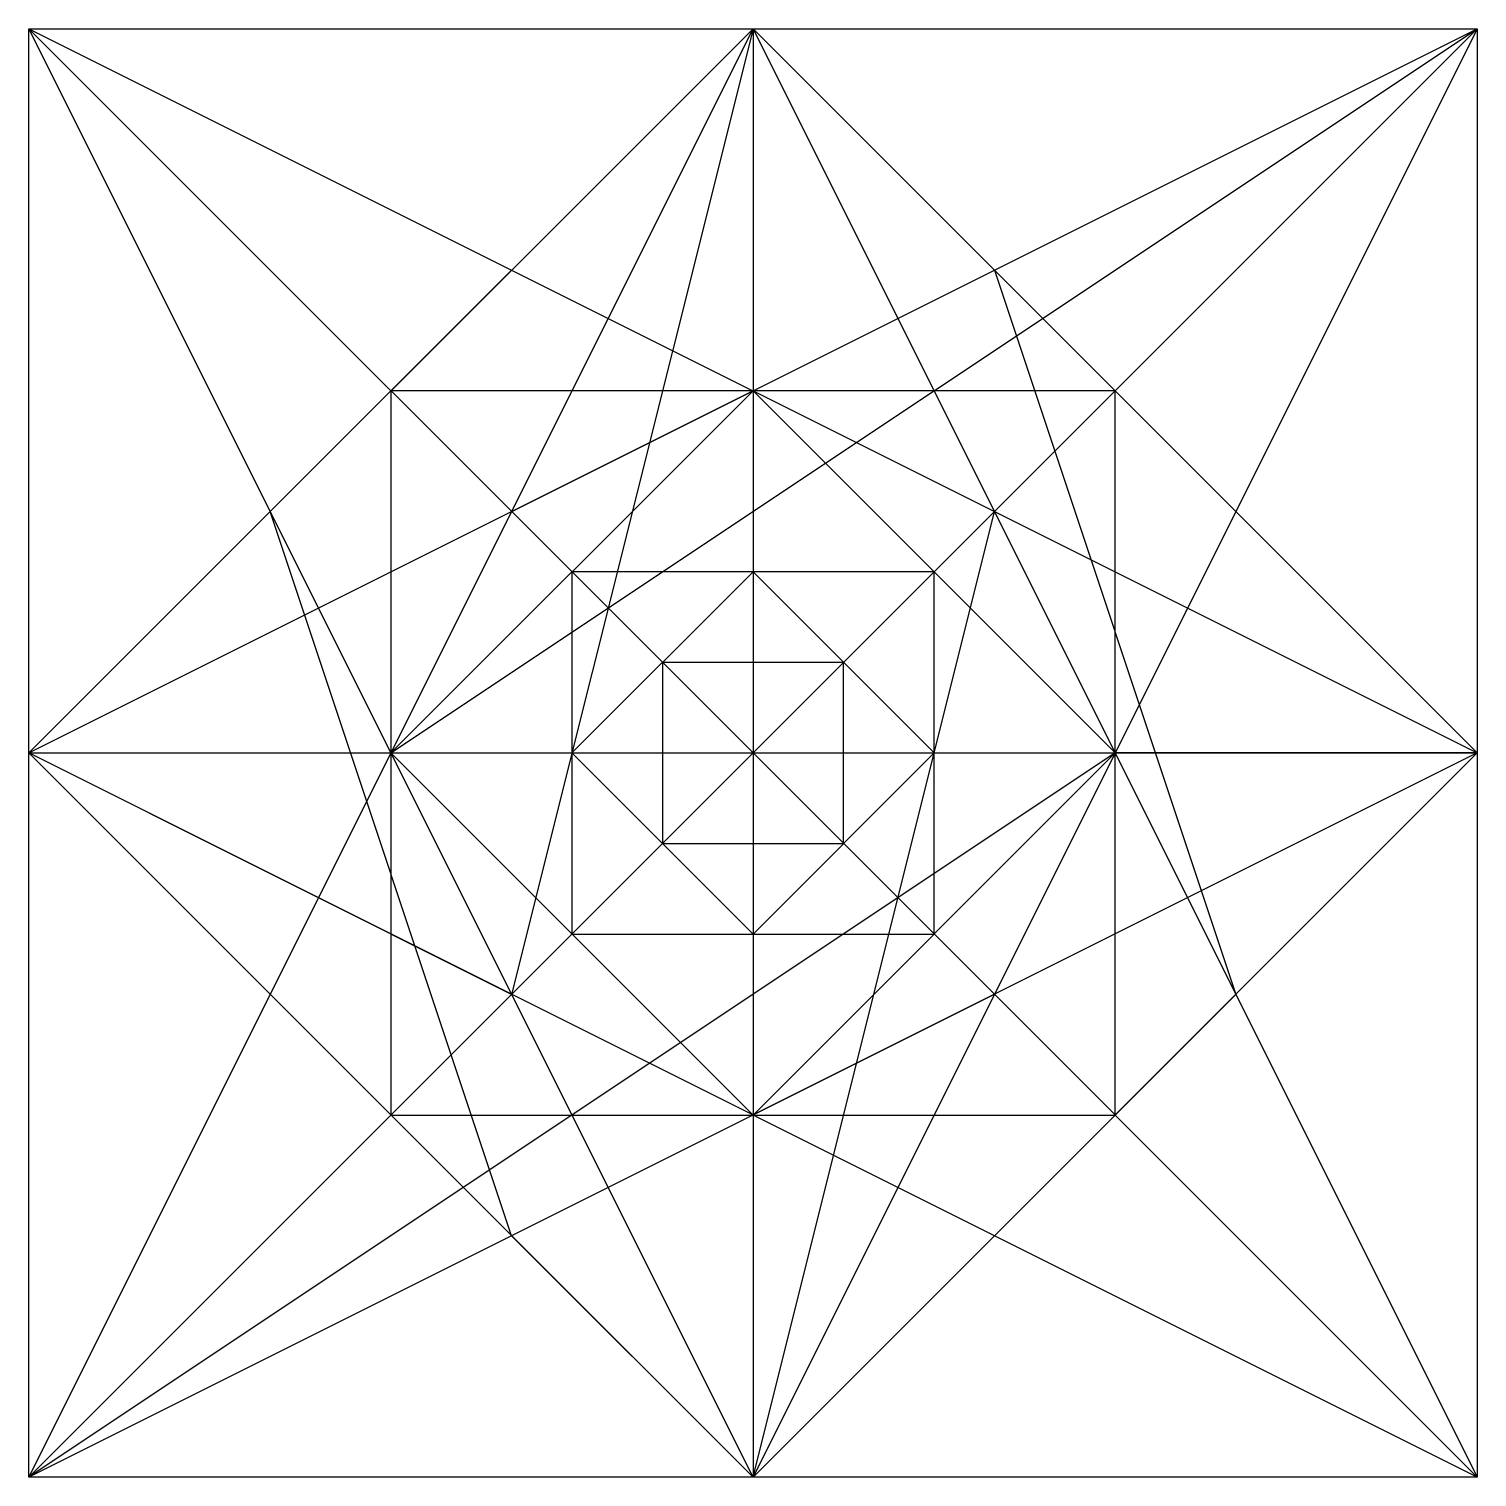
# Model space of a CAD drawing. Header units: millimetres. Extents: x 0 to 70, y 0 to 70.
import ezdxf

# ---------------------------------------------------------------- set-up
doc = ezdxf.new("R2010")
doc.units = ezdxf.units.MM
for name, color, linetype in [('AUXILIAR', 2, 'Continuous'), ('figura', 1, 'Continuous'), ('Malla', 9, 'Continuous'), ('malla secundaria', 2, 'Continuous')]:
    doc.layers.add(name, color=color, linetype=linetype)

msp = doc.modelspace()

# ---------------------------------------------------------------- linework, layer by layer
at = {"layer": 'AUXILIAR'}
for p, q in [((0.003, 0.014), (0.003, 70.014)), ((0.003, 70.014), (70.003, 70.014)), ((70.003, 70.014), (70.003, 0.014)), ((70.003, 0.014), (0.003, 0.014))]:
    msp.add_line(p, q, dxfattribs=at)
at = {"layer": 'figura'}
for p, q in [((11.67, 46.681), (35.003, 70.014)), ((11.67, 46.681), (35.003, 70.014)), ((11.67, 46.681), (35.003, 70.014)), ((17.503, 35.014), (70.003, 70.014)), ((35.003, 70.014), (23.336, 23.347)), ((0.003, 35.014), (46.67, 58.347)), ((0.003, 35.014), (46.67, 58.347)), ((0.003, 35.014), (46.67, 58.347)), ((46.67, 58.347), (58.336, 23.347)), ((23.336, 11.681), (11.67, 46.681)), ((35.003, 0.014), (46.67, 46.681)), ((46.67, 46.681), (70.003, 35.014)), ((23.336, 23.347), (0.003, 35.014)), ((23.336, 23.347), (0.003, 35.014)), ((0.003, 35.014), (17.503, 35.014)), ((52.503, 35.014), (0.003, 0.014)), ((70.003, 35.014), (23.336, 11.681)), ((70.003, 35.014), (52.503, 35.014)), ((58.336, 23.347), (35.003, 0.014)), ((35.003, 0.014), (23.336, 11.681)), ((35.003, 0.014), (23.336, 11.681)), ((35.003, 0.014), (23.336, 11.681)), ((35.003, 0.014), (23.336, 11.681))]:
    msp.add_line(p, q, dxfattribs=at)
at = {"layer": 'Malla'}
for p, q in [((35.003, 70.014), (0.003, 35.014)), ((35.003, 0.014), (0.003, 70.014)), ((0.003, 70.014), (70.003, 35.014)), ((0.003, 0.014), (35.003, 70.014)), ((0.003, 35.014), (70.003, 70.014)), ((70.003, 35.014), (35.003, 70.014)), ((70.003, 70.014), (35.003, 0.014)), ((35.003, 70.014), (70.003, 0.014)), ((0.003, 35.014), (35.003, 0.014)), ((70.003, 35.014), (0.003, 0.014)), ((70.003, 0.014), (0.003, 35.014)), ((35.003, 0.014), (70.003, 35.014))]:
    msp.add_line(p, q, dxfattribs=at)
at = {"layer": 'malla secundaria'}
for p, q in [((35.003, 35.014), (0.003, 70.014)), ((35.003, 70.014), (35.003, 0.014)), ((35.003, 35.014), (70.003, 70.014)), ((52.503, 52.514), (17.503, 52.514)), ((17.503, 52.514), (17.503, 17.514)), ((35.003, 52.514), (17.503, 35.014)), ((52.503, 35.014), (35.003, 52.514)), ((52.503, 17.514), (52.503, 52.514)), ((26.253, 43.764), (26.253, 26.264)), ((43.753, 43.764), (26.253, 43.764)), ((35.003, 43.764), (26.253, 35.014)), ((43.753, 35.014), (35.003, 43.764)), ((43.753, 26.264), (43.753, 43.764)), ((39.378, 39.389), (30.628, 39.389)), ((30.628, 39.389), (30.628, 30.639)), ((39.378, 30.639), (39.378, 39.389)), ((0.003, 35.014), (70.003, 35.014)), ((35.003, 35.014), (0.003, 0.014)), ((17.503, 35.014), (35.003, 17.514)), ((26.253, 35.014), (35.003, 26.264)), ((35.003, 35.014), (70.003, 0.014)), ((35.003, 17.514), (52.503, 35.014)), ((35.003, 26.264), (43.753, 35.014)), ((30.628, 30.639), (39.378, 30.639)), ((26.253, 26.264), (43.753, 26.264)), ((17.503, 17.514), (52.503, 17.514))]:
    msp.add_line(p, q, dxfattribs=at)

doc.saveas('drawing.dxf')
